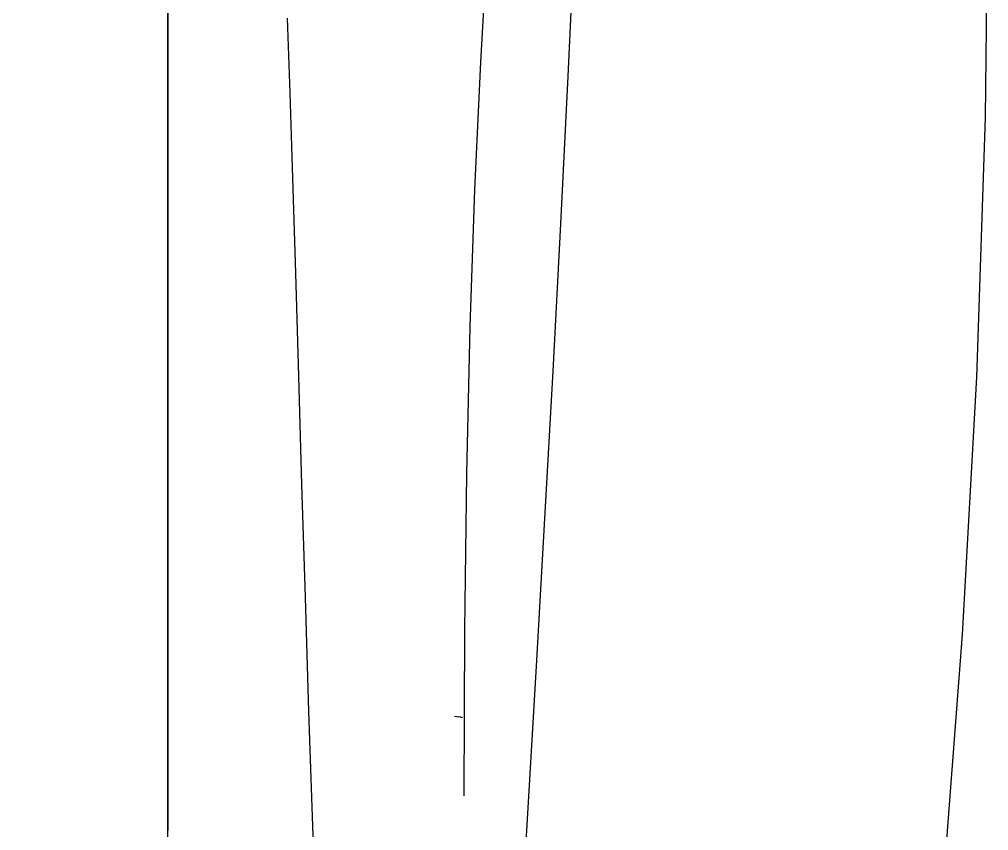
# Model space of a CAD drawing. Extents: x 11992 to 29481, y -6727 to 6811.
# Drawn here: x 24558.5 to 24704.2, y 1494.3 to 1616.1 of the extents above; entities that cross this region are included whole.
import ezdxf

# ---------------------------------------------------------------- set-up
doc = ezdxf.new("R2010")
doc.units = 0
doc.header["$MEASUREMENT"] = 0
doc.layers.get('0').update_dxf_attribs({"color": 8, "linetype": 'CONTINUOUS'})
doc.layers.add('zoylight 5回路', color=4, linetype='CONTINUOUS')

msp = doc.modelspace()

# ---------------------------------------------------------------- linework, layer by layer
for p, q in [((24580.77, 1218.28, -2426.43), (24580.77, 1770.23, -2426.43)), ((24580.77, 1595.62, -2133.79), (24580.77, 1646.1, -2123.69)), ((24703.72, 1601.4, -2436.43), (24704.17, 1640.65, -2436.43)), ((24580.77, 1597.17, -2124), (24580.77, 1631.77, -2117.47)), ((24580.77, 1615.98, -2413.49), (24580.77, 1629.22, -2416.49)), ((24580.77, 1594.17, -2016.05), (24580.77, 1627.43, -2010.59)), ((24627.82, 1609.74, -2436.43), (24628.9, 1627.49, -2436.43)), ((24580.77, 1601.56, -2143.01), (24580.77, 1619.11, -2139.49)), ((24580.77, 1618.98, -2436.43), (24580.77, 1614.7, -2436.43)), ((24580.77, 1603.4, -2409.96), (24580.77, 1615.98, -2413.49)), ((24598.74, 1616.32, -2436.43), (24599.14, 1605.12, -2436.43)), ((24580.77, 1614.7, -2436.43), (24580.77, 1610.39, -2436.43)), ((24580.77, 1610.39, -2436.43), (24580.77, 1606.04, -2436.43)), ((24626.93, 1590.55, -2436.43), (24627.82, 1609.74, -2436.43)), ((24580.77, 1606.04, -2436.43), (24580.77, 1601.66, -2436.43)), ((24599.14, 1605.12, -2436.43), (24599.55, 1592.28, -2436.43)), ((24580.77, 1591.52, -2405.85), (24580.77, 1603.4, -2409.96)), ((24580.77, 1601.66, -2436.43), (24580.77, 1597.25, -2436.43)), ((24580.77, 1601.56, -2143.01), (24580.77, 1598.41, -2143.28)), ((24702.42, 1562.41, -2436.43), (24703.72, 1601.4, -2436.43)), ((24580.77, 1598.41, -2143.28), (24580.77, 1595.22, -2143.59)), ((24580.77, 1597.25, -2436.43), (24580.77, 1593.15, -2436.43)), ((24580.77, 1562.76, -2128.66), (24580.77, 1597.17, -2124)), ((24580.77, 1544.98, -2139.85), (24580.77, 1595.62, -2133.79)), ((24580.77, 1595.22, -2143.59), (24580.77, 1592, -2143.94)), ((24580.77, 1561.15, -2019.96), (24580.77, 1594.17, -2016.05)), ((24580.77, 1593.15, -2436.43), (24580.77, 1589.03, -2436.43)), ((24580.77, 1592, -2143.94), (24580.77, 1588.76, -2144.32)), ((24580.77, 1585.84, -2403.56), (24580.77, 1591.52, -2405.85)), ((24599.55, 1592.28, -2436.43), (24599.97, 1578, -2436.43)), ((24626.24, 1569.93, -2436.43), (24626.93, 1590.55, -2436.43)), ((24580.77, 1589.03, -2436.43), (24580.77, 1584.88, -2436.43)), ((24580.77, 1588.76, -2144.32), (24580.77, 1585.51, -2144.74)), ((24580.77, 1580.34, -2401.12), (24580.77, 1585.84, -2403.56)), ((24580.77, 1585.51, -2144.74), (24580.77, 1582.26, -2145.21)), ((24580.77, 1584.88, -2436.43), (24580.77, 1580.71, -2436.43)), ((24580.77, 1582.26, -2145.21), (24580.77, 1579.01, -2145.72)), ((24580.77, 1580.71, -2436.43), (24580.77, 1576.52, -2436.43)), ((24580.77, 1575.04, -2398.51), (24580.77, 1580.34, -2401.12)), ((24580.77, 1579.01, -2145.72), (24580.77, 1575.79, -2146.28)), ((24599.97, 1578, -2436.43), (24600.42, 1562.56, -2436.43)), ((24580.77, 1576.52, -2436.43), (24580.77, 1572.31, -2436.43)), ((24580.77, 1575.79, -2146.28), (24580.77, 1572.6, -2146.9)), ((24580.77, 1569.94, -2395.73), (24580.77, 1575.04, -2398.51)), ((24580.77, 1572.6, -2146.9), (24580.77, 1569.44, -2147.57)), ((24580.77, 1572.31, -2436.43), (24580.77, 1568.08, -2436.43)), ((24580.77, 1565.04, -2392.77), (24580.77, 1569.94, -2395.73)), ((24580.77, 1569.44, -2147.57), (24580.77, 1566.33, -2148.29)), ((24625.74, 1547.89, -2436.43), (24626.24, 1569.93, -2436.43)), ((24580.77, 1568.08, -2436.43), (24580.77, 1563.83, -2436.43)), ((24580.77, 1566.33, -2148.29), (24580.77, 1563.28, -2149.08)), ((24580.77, 1560.34, -2389.64), (24580.77, 1565.04, -2392.77)), ((24580.77, 1563.83, -2436.43), (24580.77, 1559.57, -2436.43)), ((24580.77, 1563.28, -2149.08), (24580.77, 1561.89, -2149.46)), ((24580.77, 1528.48, -2131.46), (24580.77, 1562.76, -2128.66)), ((24600.42, 1562.56, -2436.43), (24600.9, 1546.25, -2436.43)), ((24700.27, 1523.7, -2436.43), (24702.42, 1562.41, -2436.43)), ((24580.77, 1561.89, -2149.46), (24580.77, 1560.5, -2149.86)), ((24580.77, 1528.3, -2022.32), (24580.77, 1561.15, -2019.96)), ((24580.77, 1560.5, -2149.86), (24580.77, 1559.11, -2150.29)), ((24580.77, 1555.86, -2386.32), (24580.77, 1560.34, -2389.64)), ((24580.77, 1559.57, -2436.43), (24580.77, 1555.29, -2436.43)), ((24580.77, 1559.11, -2150.29), (24580.77, 1557.72, -2150.73)), ((24580.77, 1557.72, -2150.73), (24580.77, 1556.34, -2151.19)), ((24580.77, 1556.34, -2151.19), (24580.77, 1554.96, -2151.67)), ((24580.77, 1551.6, -2382.8), (24580.77, 1555.86, -2386.32)), ((24580.77, 1555.29, -2436.43), (24580.77, 1550.99, -2436.43)), ((24580.77, 1554.96, -2151.67), (24580.77, 1553.59, -2152.17)), ((24580.77, 1553.59, -2152.17), (24580.77, 1552.24, -2152.7)), ((24580.77, 1552.24, -2152.7), (24580.77, 1550.89, -2153.24)), ((24580.77, 1547.55, -2379.1), (24580.77, 1551.6, -2382.8)), ((24580.77, 1550.99, -2436.43), (24580.77, 1546.68, -2436.43)), ((24580.77, 1550.89, -2153.24), (24580.77, 1549.56, -2153.81)), ((24580.77, 1549.56, -2153.81), (24580.77, 1548.24, -2154.41)), ((24580.77, 1548.24, -2154.41), (24580.77, 1546.93, -2155.02)), ((24580.77, 1543.74, -2375.19), (24580.77, 1547.55, -2379.1)), ((24625.45, 1524.41, -2436.43), (24625.74, 1547.89, -2436.43)), ((24580.77, 1546.93, -2155.02), (24580.77, 1545.7, -2155.64)), ((24580.77, 1546.68, -2436.43), (24580.77, 1542.36, -2436.43)), ((24600.9, 1546.25, -2436.43), (24601.41, 1529.35, -2436.43)), ((24580.77, 1545.7, -2155.64), (24580.77, 1544.48, -2156.28)), ((24580.77, 1494.25, -2141.87), (24580.77, 1544.98, -2139.85)), ((24580.77, 1544.48, -2156.28), (24580.77, 1543.27, -2156.94)), ((24580.77, 1540.15, -2371.07), (24580.77, 1543.74, -2375.19)), ((24580.77, 1543.27, -2156.94), (24580.77, 1542.09, -2157.63)), ((24580.77, 1542.36, -2436.43), (24580.77, 1538.02, -2436.43)), ((24580.77, 1542.09, -2157.63), (24580.77, 1540.92, -2158.35)), ((24580.77, 1540.92, -2158.35), (24580.77, 1539.77, -2159.1)), ((24580.77, 1536.81, -2366.75), (24580.77, 1540.15, -2371.07)), ((24580.77, 1539.77, -2159.1), (24580.77, 1538.64, -2159.87)), ((24580.77, 1538.64, -2159.87), (24580.77, 1537.53, -2160.68)), ((24580.77, 1538.02, -2436.43), (24580.77, 1533.68, -2436.43)), ((24580.77, 1537.53, -2160.68), (24580.77, 1536.44, -2161.51)), ((24580.77, 1533.71, -2362.19), (24580.77, 1536.81, -2366.75)), ((24580.77, 1536.44, -2161.51), (24580.77, 1535.38, -2162.38)), ((24580.77, 1535.38, -2162.38), (24580.77, 1534.33, -2163.28)), ((24580.77, 1534.33, -2163.28), (24580.77, 1533.32, -2164.21)), ((24580.77, 1530.85, -2357.25), (24580.77, 1533.71, -2362.19)), ((24580.77, 1533.68, -2436.43), (24580.77, 1529.32, -2436.43)), ((24580.77, 1533.32, -2164.21), (24580.77, 1533.17, -2164.35)), ((24580.77, 1533.17, -2164.35), (24580.77, 1533.03, -2164.48)), ((24580.77, 1533.03, -2164.48), (24580.77, 1532.88, -2164.62)), ((24580.77, 1532.88, -2164.62), (24580.77, 1532.74, -2164.76)), ((24580.77, 1532.74, -2164.76), (24580.77, 1532.6, -2164.9)), ((24580.77, 1532.6, -2164.9), (24580.77, 1532.46, -2165.05)), ((24580.77, 1532.46, -2165.05), (24580.77, 1532.31, -2165.19)), ((24580.77, 1532.31, -2165.19), (24580.77, 1532.17, -2165.33)), ((24580.77, 1532.17, -2165.33), (24580.77, 1532.03, -2165.47)), ((24580.77, 1532.03, -2165.47), (24580.77, 1531.89, -2165.62)), ((24580.77, 1531.89, -2165.62), (24580.77, 1531.76, -2165.76)), ((24580.77, 1531.76, -2165.76), (24580.77, 1531.62, -2165.91)), ((24580.77, 1531.62, -2165.91), (24580.77, 1530.63, -2166.98)), ((24580.77, 1528.24, -2351.78), (24580.77, 1530.85, -2357.25)), ((24580.77, 1530.63, -2166.98), (24580.77, 1529.68, -2168.08)), ((24580.77, 1529.68, -2168.08), (24580.77, 1528.78, -2169.21)), ((24580.77, 1529.32, -2436.43), (24580.77, 1524.96, -2436.43)), ((24580.77, 1528.78, -2169.21), (24580.77, 1527.92, -2170.36)), ((24580.77, 1494.26, -2132.39), (24580.77, 1528.48, -2131.46)), ((24601.41, 1529.35, -2436.43), (24601.95, 1512.14, -2436.43)), ((24580.77, 1495.52, -2023.13), (24580.77, 1528.3, -2022.32)), ((24580.77, 1525.89, -2345.62), (24580.77, 1528.24, -2351.78)), ((24580.77, 1527.92, -2170.36), (24580.77, 1527.1, -2171.53)), ((24580.77, 1527.1, -2171.53), (24580.77, 1526.32, -2172.73)), ((24580.77, 1526.32, -2172.73), (24580.77, 1525.58, -2173.95)), ((24580.77, 1523.79, -2338.6), (24580.77, 1525.89, -2345.62)), ((24580.77, 1525.58, -2173.95), (24580.77, 1524.88, -2175.2)), ((24580.77, 1524.96, -2436.43), (24580.77, 1520.58, -2436.43)), ((24580.77, 1524.88, -2175.2), (24580.77, 1524.21, -2176.47)), ((24580.77, 1524.21, -2176.47), (24580.77, 1523.58, -2177.77)), ((24625.35, 1499.5, -2436.43), (24625.45, 1524.41, -2436.43)), ((24580.77, 1521.96, -2330.56), (24580.77, 1523.79, -2338.6)), ((24580.77, 1523.58, -2177.77), (24580.77, 1522.98, -2179.09)), ((24580.77, 1522.98, -2179.09), (24580.77, 1522.42, -2180.44)), ((24697.28, 1485.26, -2436.43), (24700.27, 1523.7, -2436.43)), ((24580.77, 1522.42, -2180.44), (24580.77, 1522, -2181.53)), ((24580.77, 1522, -2181.53), (24580.77, 1521.6, -2182.62)), ((24580.77, 1520.4, -2321.35), (24580.77, 1521.96, -2330.56)), ((24580.77, 1521.6, -2182.62), (24580.77, 1521.22, -2183.73)), ((24580.77, 1521.22, -2183.73), (24580.77, 1520.86, -2184.84)), ((24580.77, 1520.86, -2184.84), (24580.77, 1520.53, -2185.96)), ((24580.77, 1520.58, -2436.43), (24580.77, 1516.21, -2436.43)), ((24580.77, 1520.53, -2185.96), (24580.77, 1520.21, -2187.08)), ((24580.77, 1519.1, -2310.8), (24580.77, 1520.4, -2321.35)), ((24580.77, 1520.21, -2187.08), (24580.77, 1519.91, -2188.21)), ((24580.77, 1519.91, -2188.21), (24580.77, 1519.64, -2189.35)), ((24580.77, 1519.64, -2189.35), (24580.77, 1519.37, -2190.49)), ((24580.77, 1519.37, -2190.49), (24580.77, 1519.13, -2191.63)), ((24580.77, 1519.13, -2191.63), (24580.77, 1518.9, -2192.77)), ((24580.77, 1518.09, -2298.76), (24580.77, 1519.1, -2310.8)), ((24580.77, 1518.9, -2192.77), (24580.77, 1518.69, -2193.92)), ((24580.77, 1518.69, -2193.92), (24580.77, 1518.47, -2195.22)), ((24580.77, 1518.47, -2195.22), (24580.77, 1518.27, -2196.52)), ((24580.77, 1518.27, -2196.52), (24580.77, 1518.08, -2197.83)), ((24580.77, 1517.36, -2285.07), (24580.77, 1518.09, -2298.76)), ((24580.77, 1518.08, -2197.83), (24580.77, 1517.91, -2199.15)), ((24580.77, 1517.91, -2199.15), (24580.77, 1517.75, -2200.47)), ((24580.77, 1517.75, -2200.47), (24580.77, 1517.61, -2201.8)), ((24580.77, 1517.61, -2201.8), (24580.77, 1517.48, -2203.12)), ((24580.77, 1517.48, -2203.12), (24580.77, 1517.37, -2204.45)), ((24580.77, 1517.37, -2204.45), (24580.77, 1517.26, -2205.78)), ((24580.77, 1516.91, -2269.56), (24580.77, 1517.36, -2285.07)), ((24580.77, 1517.26, -2205.78), (24580.77, 1517.17, -2207.1)), ((24580.77, 1517.17, -2207.1), (24580.77, 1517.09, -2208.43)), ((24580.77, 1517.09, -2208.43), (24580.77, 1517.02, -2209.75)), ((24580.77, 1517.02, -2209.75), (24580.77, 1516.98, -2210.74)), ((24580.77, 1516.98, -2210.74), (24580.77, 1516.93, -2211.73)), ((24580.77, 1516.93, -2211.73), (24580.77, 1516.9, -2212.72)), ((24580.77, 1516.75, -2252.08), (24580.77, 1516.91, -2269.56)), ((24580.77, 1516.9, -2212.72), (24580.77, 1516.87, -2213.71)), ((24580.77, 1516.87, -2213.71), (24580.77, 1516.84, -2214.71)), ((24580.77, 1516.84, -2214.71), (24580.77, 1516.82, -2215.71)), ((24580.77, 1516.82, -2215.71), (24580.77, 1516.8, -2216.7)), ((24580.77, 1516.8, -2216.7), (24580.77, 1516.78, -2217.7)), ((24580.77, 1516.78, -2217.7), (24580.77, 1516.77, -2218.69)), ((24580.77, 1516.77, -2218.69), (24580.77, 1516.76, -2219.69)), ((24580.77, 1516.76, -2219.69), (24580.77, 1516.76, -2220.68)), ((24580.77, 1516.76, -2220.68), (24580.77, 1516.76, -2221.67)), ((24580.77, 1516.76, -2251.17), (24580.77, 1516.71, -2251.21)), ((24580.77, 1516.6, -2251.17), (24580.77, 1516.76, -2251.17)), ((24580.77, 1516.76, -2222.17), (24580.77, 1516.76, -2223.06)), ((24580.77, 1516.76, -2223.06), (24580.77, 1516.76, -2224.22)), ((24580.77, 1516.76, -2224.22), (24580.77, 1516.76, -2225.67)), ((24580.77, 1516.76, -2225.67), (24580.77, 1516.76, -2227.39)), ((24580.77, 1516.76, -2227.39), (24580.77, 1516.76, -2229.39)), ((24580.77, 1516.76, -2229.39), (24580.77, 1516.76, -2231.67)), ((24580.77, 1516.76, -2231.67), (24580.77, 1516.76, -2234.22)), ((24580.77, 1516.76, -2234.22), (24580.77, 1516.76, -2237.06)), ((24580.77, 1516.76, -2237.06), (24580.77, 1516.76, -2240.17)), ((24580.77, 1516.76, -2240.17), (24580.77, 1516.76, -2243.56)), ((24580.77, 1516.76, -2243.56), (24580.77, 1516.76, -2247.22)), ((24580.77, 1516.76, -2247.22), (24580.77, 1516.76, -2251.17)), ((24580.77, 1516.74, -2252.01), (24580.77, 1516.75, -2252.02)), ((24580.77, 1516.75, -2252.02), (24580.77, 1516.75, -2252.02)), ((24580.77, 1516.75, -2252.02), (24580.77, 1516.75, -2252.02)), ((24580.77, 1516.75, -2252.02), (24580.77, 1516.75, -2252.02)), ((24580.77, 1516.75, -2252.02), (24580.77, 1516.75, -2252.02)), ((24580.77, 1516.75, -2252.02), (24580.77, 1516.75, -2252.03)), ((24580.77, 1516.75, -2252.03), (24580.77, 1516.75, -2252.03)), ((24580.77, 1516.75, -2252.03), (24580.77, 1516.75, -2252.03)), ((24580.77, 1516.75, -2252.03), (24580.77, 1516.75, -2252.03)), ((24580.77, 1516.75, -2252.03), (24580.77, 1516.75, -2252.03)), ((24580.77, 1516.75, -2252.03), (24580.77, 1516.75, -2252.04)), ((24580.77, 1516.75, -2252.04), (24580.77, 1516.75, -2252.04)), ((24580.77, 1516.75, -2252.04), (24580.77, 1516.75, -2252.04)), ((24580.77, 1516.75, -2252.04), (24580.77, 1516.75, -2252.04)), ((24580.77, 1516.75, -2252.04), (24580.77, 1516.75, -2252.05)), ((24580.77, 1516.75, -2252.05), (24580.77, 1516.75, -2252.05)), ((24580.77, 1516.75, -2252.05), (24580.77, 1516.75, -2252.05)), ((24580.77, 1516.75, -2252.05), (24580.77, 1516.75, -2252.05)), ((24580.77, 1516.75, -2252.05), (24580.77, 1516.75, -2252.05)), ((24580.77, 1516.75, -2252.05), (24580.77, 1516.75, -2252.06)), ((24580.77, 1516.75, -2252.06), (24580.77, 1516.75, -2252.06)), ((24580.77, 1516.75, -2252.06), (24580.77, 1516.75, -2252.06)), ((24580.77, 1516.75, -2252.06), (24580.77, 1516.75, -2252.06)), ((24580.77, 1516.75, -2252.06), (24580.77, 1516.75, -2252.06)), ((24580.77, 1516.75, -2252.06), (24580.77, 1516.75, -2252.07)), ((24580.77, 1516.75, -2252.07), (24580.77, 1516.75, -2252.07)), ((24580.77, 1516.75, -2252.07), (24580.77, 1516.75, -2252.07)), ((24580.77, 1516.75, -2252.07), (24580.77, 1516.75, -2252.07)), ((24580.77, 1516.75, -2252.07), (24580.77, 1516.75, -2252.07)), ((24580.77, 1516.75, -2252.07), (24580.77, 1516.75, -2252.08)), ((24580.77, 1516.73, -2251.99), (24580.77, 1516.74, -2251.99)), ((24580.77, 1516.74, -2251.99), (24580.77, 1516.74, -2251.99)), ((24580.77, 1516.74, -2251.99), (24580.77, 1516.74, -2252)), ((24580.77, 1516.74, -2252), (24580.77, 1516.74, -2252)), ((24580.77, 1516.74, -2252), (24580.77, 1516.74, -2252)), ((24580.77, 1516.74, -2252), (24580.77, 1516.74, -2252)), ((24580.77, 1516.74, -2252), (24580.77, 1516.74, -2252)), ((24580.77, 1516.74, -2252), (24580.77, 1516.74, -2252.01)), ((24580.77, 1516.74, -2252.01), (24580.77, 1516.74, -2252.01)), ((24580.77, 1516.74, -2252.01), (24580.77, 1516.74, -2252.01)), ((24580.77, 1516.74, -2252.01), (24580.77, 1516.74, -2252.01)), ((24580.77, 1516.74, -2252.01), (24580.77, 1516.74, -2252.01)), ((24580.77, 1516.72, -2251.97), (24580.77, 1516.73, -2251.97)), ((24580.77, 1516.73, -2251.97), (24580.77, 1516.73, -2251.97)), ((24580.77, 1516.73, -2251.97), (24580.77, 1516.73, -2251.98)), ((24580.77, 1516.73, -2251.98), (24580.77, 1516.73, -2251.98)), ((24580.77, 1516.73, -2251.98), (24580.77, 1516.73, -2251.98)), ((24580.77, 1516.73, -2251.98), (24580.77, 1516.73, -2251.98)), ((24580.77, 1516.73, -2251.98), (24580.77, 1516.73, -2251.98)), ((24580.77, 1516.73, -2251.98), (24580.77, 1516.73, -2251.99)), ((24580.77, 1516.73, -2251.99), (24580.77, 1516.73, -2251.99)), ((24580.77, 1516.73, -2251.99), (24580.77, 1516.73, -2251.99)), ((24580.77, 1516.71, -2251.96), (24580.77, 1516.72, -2251.96)), ((24580.77, 1516.72, -2251.96), (24580.77, 1516.72, -2251.96)), ((24580.77, 1516.72, -2251.96), (24580.77, 1516.72, -2251.96)), ((24580.77, 1516.72, -2251.96), (24580.77, 1516.72, -2251.96)), ((24580.77, 1516.72, -2251.96), (24580.77, 1516.72, -2251.97)), ((24580.77, 1516.72, -2251.97), (24580.77, 1516.72, -2251.97)), ((24580.77, 1516.72, -2251.97), (24580.77, 1516.72, -2251.97)), ((24580.77, 1516.71, -2251.21), (24580.77, 1516.67, -2251.25)), ((24580.77, 1516.7, -2251.94), (24580.77, 1516.71, -2251.95)), ((24580.77, 1516.71, -2251.95), (24580.77, 1516.71, -2251.95)), ((24580.77, 1516.71, -2251.95), (24580.77, 1516.71, -2251.95)), ((24580.77, 1516.71, -2251.95), (24580.77, 1516.71, -2251.95)), ((24580.77, 1516.71, -2251.95), (24580.77, 1516.71, -2251.95)), ((24580.77, 1516.71, -2251.95), (24580.77, 1516.71, -2251.95)), ((24580.77, 1516.71, -2251.95), (24580.77, 1516.71, -2251.96)), ((24580.77, 1516.69, -2251.93), (24580.77, 1516.7, -2251.93)), ((24580.77, 1516.7, -2251.93), (24580.77, 1516.7, -2251.94)), ((24580.77, 1516.7, -2251.94), (24580.77, 1516.7, -2251.94)), ((24580.77, 1516.7, -2251.94), (24580.77, 1516.7, -2251.94)), ((24580.77, 1516.7, -2251.94), (24580.77, 1516.7, -2251.94)), ((24580.77, 1516.7, -2251.94), (24580.77, 1516.7, -2251.94)), ((24580.77, 1516.7, -2251.94), (24580.77, 1516.7, -2251.94)), ((24580.77, 1516.68, -2251.92), (24580.77, 1516.69, -2251.92)), ((24580.77, 1516.69, -2251.92), (24580.77, 1516.69, -2251.93)), ((24580.77, 1516.69, -2251.93), (24580.77, 1516.69, -2251.93)), ((24580.77, 1516.69, -2251.93), (24580.77, 1516.69, -2251.93)), ((24580.77, 1516.69, -2251.93), (24580.77, 1516.69, -2251.93)), ((24580.77, 1516.69, -2251.93), (24580.77, 1516.69, -2251.93)), ((24580.77, 1516.67, -2251.92), (24580.77, 1516.68, -2251.92)), ((24580.77, 1516.68, -2251.92), (24580.77, 1516.68, -2251.92)), ((24580.77, 1516.68, -2251.92), (24580.77, 1516.68, -2251.92)), ((24580.77, 1516.68, -2251.92), (24580.77, 1516.68, -2251.92)), ((24580.77, 1516.68, -2251.92), (24580.77, 1516.68, -2251.92)), ((24580.77, 1516.67, -2251.25), (24580.77, 1516.63, -2251.29)), ((24580.77, 1516.66, -2251.91), (24580.77, 1516.67, -2251.91)), ((24580.77, 1516.67, -2251.91), (24580.77, 1516.67, -2251.91)), ((24580.77, 1516.67, -2251.91), (24580.77, 1516.67, -2251.91)), ((24580.77, 1516.67, -2251.91), (24580.77, 1516.67, -2251.91)), ((24580.77, 1516.67, -2251.91), (24580.77, 1516.67, -2251.91)), ((24580.77, 1516.67, -2251.91), (24580.77, 1516.67, -2251.92)), ((24580.77, 1516.65, -2251.9), (24580.77, 1516.66, -2251.9)), ((24580.77, 1516.66, -2251.9), (24580.77, 1516.66, -2251.9)), ((24580.77, 1516.66, -2251.9), (24580.77, 1516.66, -2251.91)), ((24580.77, 1516.66, -2251.91), (24580.77, 1516.66, -2251.91)), ((24580.77, 1516.66, -2251.91), (24580.77, 1516.66, -2251.91)), ((24580.77, 1516.64, -2251.9), (24580.77, 1516.65, -2251.9)), ((24580.77, 1516.65, -2251.9), (24580.77, 1516.65, -2251.9)), ((24580.77, 1516.65, -2251.9), (24580.77, 1516.65, -2251.9)), ((24580.77, 1516.65, -2251.9), (24580.77, 1516.65, -2251.9)), ((24580.77, 1516.65, -2251.9), (24580.77, 1516.65, -2251.9)), ((24580.77, 1516.63, -2251.89), (24580.77, 1516.64, -2251.89)), ((24580.77, 1516.64, -2251.89), (24580.77, 1516.64, -2251.89)), ((24580.77, 1516.64, -2251.89), (24580.77, 1516.64, -2251.9)), ((24580.77, 1516.64, -2251.9), (24580.77, 1516.64, -2251.9)), ((24580.77, 1516.64, -2251.9), (24580.77, 1516.64, -2251.9)), ((24580.77, 1516.63, -2251.29), (24580.77, 1516.59, -2251.33)), ((24580.77, 1516.62, -2251.89), (24580.77, 1516.63, -2251.89)), ((24580.77, 1516.63, -2251.89), (24580.77, 1516.63, -2251.89)), ((24580.77, 1516.63, -2251.89), (24580.77, 1516.63, -2251.89)), ((24580.77, 1516.63, -2251.89), (24580.77, 1516.63, -2251.89)), ((24580.77, 1516.63, -2251.89), (24580.77, 1516.63, -2251.89)), ((24580.77, 1516.61, -2251.88), (24580.77, 1516.62, -2251.89)), ((24580.77, 1516.62, -2251.89), (24580.77, 1516.62, -2251.89)), ((24580.77, 1516.62, -2251.89), (24580.77, 1516.62, -2251.89)), ((24580.77, 1516.62, -2251.89), (24580.77, 1516.62, -2251.89)), ((24580.77, 1516.62, -2251.89), (24580.77, 1516.62, -2251.89)), ((24580.77, 1516.6, -2251.88), (24580.77, 1516.61, -2251.88)), ((24580.77, 1516.61, -2251.88), (24580.77, 1516.61, -2251.88)), ((24580.77, 1516.61, -2251.88), (24580.77, 1516.61, -2251.88)), ((24580.77, 1516.61, -2251.88), (24580.77, 1516.61, -2251.88)), ((24580.77, 1516.61, -2251.88), (24580.77, 1516.61, -2251.88)), ((24580.77, 1516.13, -2251.17), (24580.77, 1516.6, -2251.17)), ((24580.77, 1516.59, -2251.88), (24580.77, 1516.6, -2251.88)), ((24580.77, 1516.6, -2251.88), (24580.77, 1516.6, -2251.88)), ((24580.77, 1516.6, -2251.88), (24580.77, 1516.6, -2251.88)), ((24580.77, 1516.6, -2251.88), (24580.77, 1516.6, -2251.88)), ((24580.77, 1516.59, -2251.33), (24580.77, 1516.55, -2251.38)), ((24580.77, 1516.58, -2251.88), (24580.77, 1516.59, -2251.88)), ((24580.77, 1516.59, -2251.88), (24580.77, 1516.59, -2251.88)), ((24580.77, 1516.59, -2251.88), (24580.77, 1516.59, -2251.88)), ((24580.77, 1516.59, -2251.88), (24580.77, 1516.59, -2251.88)), ((24580.77, 1516.59, -2251.88), (24580.77, 1516.59, -2251.88)), ((24580.77, 1516.57, -2251.88), (24580.77, 1516.58, -2251.88)), ((24580.77, 1516.58, -2251.88), (24580.77, 1516.58, -2251.88)), ((24580.77, 1516.58, -2251.88), (24580.77, 1516.58, -2251.88)), ((24580.77, 1516.58, -2251.88), (24580.77, 1516.58, -2251.88)), ((24580.77, 1516.58, -2251.88), (24580.77, 1516.58, -2251.88)), ((24580.77, 1516.56, -2251.88), (24580.77, 1516.57, -2251.88)), ((24580.77, 1516.57, -2251.88), (24580.77, 1516.57, -2251.88)), ((24580.77, 1516.57, -2251.88), (24580.77, 1516.57, -2251.88)), ((24580.77, 1516.55, -2251.88), (24580.77, 1516.56, -2251.88)), ((24580.77, 1516.56, -2251.88), (24580.77, 1516.56, -2251.88)), ((24580.77, 1516.56, -2251.88), (24580.77, 1516.56, -2251.88)), ((24580.77, 1516.55, -2251.38), (24580.77, 1516.51, -2251.42)), ((24580.77, 1516.54, -2251.88), (24580.77, 1516.55, -2251.88)), ((24580.77, 1516.55, -2251.88), (24580.77, 1516.55, -2251.88)), ((24580.77, 1516.55, -2251.88), (24580.77, 1516.55, -2251.88)), ((24580.77, 1516.55, -2251.88), (24580.77, 1516.55, -2251.88)), ((24580.77, 1516.53, -2251.88), (24580.77, 1516.54, -2251.88)), ((24580.77, 1516.54, -2251.88), (24580.77, 1516.54, -2251.88)), ((24580.77, 1516.54, -2251.88), (24580.77, 1516.54, -2251.88)), ((24580.77, 1516.54, -2251.88), (24580.77, 1516.54, -2251.88)), ((24580.77, 1516.52, -2251.88), (24580.77, 1516.53, -2251.88)), ((24580.77, 1516.53, -2251.88), (24580.77, 1516.53, -2251.88)), ((24580.77, 1516.53, -2251.88), (24580.77, 1516.53, -2251.88)), ((24580.77, 1516.51, -2251.88), (24580.77, 1516.52, -2251.88)), ((24580.77, 1516.52, -2251.88), (24580.77, 1516.52, -2251.88)), ((24580.77, 1516.52, -2251.88), (24580.77, 1516.52, -2251.88)), ((24580.77, 1516.52, -2251.88), (24580.77, 1516.52, -2251.88)), ((24580.77, 1516.51, -2251.88), (24580.77, 1516.48, -2251.88)), ((24580.77, 1516.51, -2251.42), (24580.77, 1516.46, -2251.46)), ((24580.77, 1516.51, -2251.88), (24580.77, 1516.51, -2251.88)), ((24580.77, 1516.48, -2251.88), (24580.77, 1516.44, -2251.88)), ((24580.77, 1516.46, -2251.46), (24580.77, 1516.42, -2251.5)), ((24580.77, 1516.44, -2251.88), (24580.77, 1516.4, -2251.88)), ((24580.77, 1516.42, -2251.5), (24580.77, 1516.38, -2251.54)), ((24580.77, 1516.4, -2251.88), (24580.77, 1516.35, -2251.88)), ((24580.77, 1516.38, -2251.54), (24580.77, 1516.34, -2251.58)), ((24580.77, 1516.35, -2251.88), (24580.77, 1516.29, -2251.88)), ((24580.77, 1516.34, -2251.58), (24580.77, 1516.3, -2251.63)), ((24580.77, 1516.3, -2251.63), (24580.77, 1516.26, -2251.67)), ((24580.77, 1516.29, -2251.88), (24580.77, 1516.22, -2251.88)), ((24580.77, 1516.26, -2251.67), (24580.77, 1516.24, -2251.67)), ((24580.77, 1516.24, -2251.67), (24580.77, 1516.21, -2251.67)), ((24580.77, 1516.22, -2251.88), (24580.77, 1516.15, -2251.88)), ((24580.77, 1516.21, -2436.43), (24580.77, 1511.82, -2436.43)), ((24580.77, 1516.21, -2251.67), (24580.77, 1516.16, -2251.67)), ((24580.77, 1516.16, -2251.67), (24580.77, 1516.08, -2251.67)), ((24580.77, 1516.15, -2251.88), (24580.77, 1516.07, -2251.88)), ((24580.77, 1515.35, -2251.17), (24580.77, 1516.13, -2251.17)), ((24580.77, 1516.08, -2251.67), (24580.77, 1515.98, -2251.67)), ((24580.77, 1516.07, -2251.88), (24580.77, 1515.98, -2251.88)), ((24580.77, 1515.98, -2251.88), (24580.77, 1515.88, -2251.88)), ((24580.77, 1515.98, -2251.67), (24580.77, 1515.86, -2251.67)), ((24580.77, 1515.88, -2251.88), (24580.77, 1515.78, -2251.88)), ((24580.77, 1515.86, -2251.67), (24580.77, 1515.72, -2251.67)), ((24580.77, 1515.78, -2251.88), (24580.77, 1515.67, -2251.88)), ((24580.77, 1515.72, -2251.67), (24580.77, 1515.56, -2251.67)), ((24580.77, 1515.67, -2251.88), (24580.77, 1515.65, -2251.88)), ((24580.77, 1515.65, -2251.88), (24580.77, 1515.64, -2251.88)), ((24580.77, 1515.64, -2251.88), (24580.77, 1515.62, -2251.88)), ((24580.77, 1515.62, -2251.88), (24580.77, 1515.6, -2251.88)), ((24580.77, 1515.6, -2251.88), (24580.77, 1515.59, -2251.88)), ((24580.77, 1515.59, -2251.88), (24580.77, 1515.57, -2251.88)), ((24580.77, 1515.57, -2251.88), (24580.77, 1515.56, -2251.88)), ((24580.77, 1515.56, -2251.88), (24580.77, 1515.54, -2251.88)), ((24580.77, 1515.56, -2251.67), (24580.77, 1515.38, -2251.67)), ((24580.77, 1515.54, -2251.88), (24580.77, 1515.52, -2251.88)), ((24580.77, 1515.52, -2251.88), (24580.77, 1515.51, -2251.88)), ((24580.77, 1515.51, -2251.88), (24580.77, 1515.49, -2251.88)), ((24580.77, 1515.49, -2251.88), (24580.77, 1515.47, -2251.88)), ((24580.77, 1515.47, -2251.88), (24580.77, 1515.47, -2251.88)), ((24580.77, 1515.47, -2251.88), (24580.77, 1515.47, -2251.88)), ((24580.77, 1515.47, -2251.88), (24580.77, 1515.47, -2251.88)), ((24580.77, 1515.47, -2251.88), (24580.77, 1515.47, -2251.88)), ((24580.77, 1515.47, -2251.88), (24580.77, 1515.46, -2251.88)), ((24580.77, 1515.46, -2251.88), (24580.77, 1515.46, -2251.88)), ((24580.77, 1515.46, -2251.88), (24580.77, 1515.46, -2251.88)), ((24580.77, 1515.46, -2251.88), (24580.77, 1515.46, -2251.88)), ((24580.77, 1515.46, -2251.88), (24580.77, 1515.46, -2251.88)), ((24580.77, 1515.46, -2251.88), (24580.77, 1515.46, -2251.88)), ((24580.77, 1515.46, -2251.88), (24580.77, 1515.45, -2251.88)), ((24580.77, 1515.44, -2251.88), (24580.77, 1515.45, -2251.88)), ((24580.77, 1515.45, -2251.88), (24580.77, 1515.44, -2251.88)), ((24580.77, 1515.45, -2251.88), (24580.77, 1515.45, -2251.88)), ((24580.77, 1515.42, -2251.88), (24580.77, 1515.44, -2251.88)), ((24580.77, 1515.44, -2251.88), (24580.77, 1515.42, -2251.88)), ((24580.77, 1515.4, -2251.88), (24580.77, 1515.42, -2251.88)), ((24580.77, 1515.42, -2251.88), (24580.77, 1515.4, -2251.88)), ((24580.77, 1515.39, -2251.88), (24580.77, 1515.4, -2251.88)), ((24580.77, 1515.4, -2251.88), (24580.77, 1515.39, -2251.88)), ((24580.77, 1515.37, -2251.88), (24580.77, 1515.39, -2251.88)), ((24580.77, 1515.39, -2251.88), (24580.77, 1515.37, -2251.88)), ((24580.77, 1515.38, -2251.67), (24580.77, 1515.18, -2251.67)), ((24580.77, 1515.35, -2251.88), (24580.77, 1515.37, -2251.88)), ((24580.77, 1515.37, -2251.88), (24580.77, 1515.35, -2251.88)), ((24580.77, 1515.34, -2251.88), (24580.77, 1515.35, -2251.88)), ((24580.77, 1515.35, -2251.88), (24580.77, 1515.34, -2251.88)), ((24580.77, 1514.26, -2251.17), (24580.77, 1515.35, -2251.17)), ((24580.77, 1515.32, -2251.88), (24580.77, 1515.34, -2251.88)), ((24580.77, 1515.34, -2251.88), (24580.77, 1515.32, -2251.88)), ((24580.77, 1515.3, -2251.88), (24580.77, 1515.32, -2251.88)), ((24580.77, 1515.32, -2251.88), (24580.77, 1515.3, -2251.88)), ((24580.77, 1515.3, -2251.88), (24580.77, 1515.29, -2251.88)), ((24580.77, 1515.29, -2251.88), (24580.77, 1515.3, -2251.88)), ((24580.77, 1515.27, -2251.88), (24580.77, 1515.29, -2251.88)), ((24580.77, 1515.29, -2251.88), (24580.77, 1515.27, -2251.88)), ((24580.77, 1515.25, -2251.88), (24580.77, 1515.27, -2251.88)), ((24580.77, 1515.27, -2251.88), (24580.77, 1515.25, -2251.88)), ((24580.77, 1515.25, -2251.88), (24580.77, 1515.25, -2251.88)), ((24580.77, 1515.25, -2251.88), (24580.77, 1515.25, -2251.88)), ((24580.77, 1515.25, -2251.88), (24580.77, 1515.24, -2251.88)), ((24580.77, 1515.24, -2251.88), (24580.77, 1515.24, -2251.88)), ((24580.77, 1515.24, -2251.88), (24580.77, 1515.24, -2251.88)), ((24580.77, 1515.24, -2251.88), (24580.77, 1515.24, -2251.88)), ((24580.77, 1515.24, -2251.88), (24580.77, 1515.23, -2251.88)), ((24580.77, 1515.23, -2251.88), (24580.77, 1515.23, -2251.88)), ((24580.77, 1515.23, -2251.88), (24580.77, 1515.23, -2251.88)), ((24580.77, 1515.23, -2251.88), (24580.77, 1515.23, -2251.88)), ((24580.77, 1515.23, -2251.88), (24580.77, 1515.22, -2251.88)), ((24580.77, 1515.22, -2251.88), (24580.77, 1515.2, -2251.88)), ((24580.77, 1515.22, -2251.88), (24580.77, 1515.22, -2251.88)), ((24580.77, 1515.2, -2251.88), (24580.77, 1515.19, -2251.88)), ((24580.77, 1515.19, -2251.88), (24580.77, 1515.17, -2251.88)), ((24580.77, 1515.18, -2251.67), (24580.77, 1514.95, -2251.67)), ((24580.77, 1515.17, -2251.88), (24580.77, 1515.15, -2251.88)), ((24580.77, 1515.15, -2251.88), (24580.77, 1515.13, -2251.88)), ((24580.77, 1515.13, -2251.88), (24580.77, 1515.12, -2251.88)), ((24580.77, 1515.12, -2251.88), (24580.77, 1515.1, -2251.88)), ((24580.77, 1515.1, -2251.88), (24580.77, 1515.08, -2251.88)), ((24580.77, 1515.08, -2251.88), (24580.77, 1515.06, -2251.88)), ((24580.77, 1515.06, -2251.88), (24580.77, 1515.04, -2251.88)), ((24580.77, 1515.04, -2251.88), (24580.77, 1515.03, -2251.88)), ((24580.77, 1515.03, -2251.88), (24580.77, 1515.01, -2251.88)), ((24580.77, 1515.01, -2251.88), (24580.77, 1514.79, -2251.88)), ((24580.77, 1514.95, -2251.67), (24580.77, 1514.71, -2251.67)), ((24580.77, 1514.79, -2251.88), (24580.77, 1514.56, -2251.88)), ((24580.77, 1514.71, -2251.67), (24580.77, 1514.57, -2251.67)), ((24580.77, 1514.57, -2251.67), (24580.77, 1514.42, -2251.67)), ((24580.77, 1514.56, -2251.88), (24580.77, 1514.32, -2251.88)), ((24580.77, 1514.42, -2251.67), (24580.77, 1514.27, -2251.67)), ((24580.77, 1514.32, -2251.88), (24580.77, 1514.07, -2251.88)), ((24580.77, 1514.27, -2251.67), (24580.77, 1514.11, -2251.67)), ((24580.77, 1512.85, -2251.17), (24580.77, 1514.26, -2251.17)), ((24580.77, 1514.11, -2251.67), (24580.77, 1513.95, -2251.67)), ((24580.77, 1514.07, -2251.88), (24580.77, 1513.8, -2251.88)), ((24580.77, 1513.95, -2251.67), (24580.77, 1513.78, -2251.67)), ((24580.77, 1513.8, -2251.88), (24580.77, 1513.52, -2251.88)), ((24580.77, 1513.78, -2251.67), (24580.77, 1513.6, -2251.67)), ((24580.77, 1513.6, -2251.67), (24580.77, 1513.42, -2251.67)), ((24580.77, 1513.52, -2251.88), (24580.77, 1513.23, -2251.88)), ((24580.77, 1513.42, -2251.67), (24580.77, 1513.24, -2251.67)), ((24580.77, 1513.24, -2251.67), (24580.77, 1513.04, -2251.67)), ((24580.77, 1513.23, -2251.88), (24580.77, 1512.93, -2251.88)), ((24580.77, 1513.04, -2251.67), (24580.77, 1512.85, -2251.67)), ((24580.77, 1512.93, -2251.88), (24580.77, 1512.61, -2251.88)), ((24580.77, 1512.85, -2251.67), (24580.77, 1512.64, -2251.67)), ((24580.77, 1511.13, -2251.17), (24580.77, 1512.85, -2251.17)), ((24580.77, 1512.64, -2251.67), (24580.77, 1512.44, -2251.67)), ((24580.77, 1512.61, -2251.88), (24580.77, 1512.28, -2251.88)), ((24580.77, 1512.44, -2251.67), (24580.77, 1512.22, -2251.67)), ((24580.77, 1512.28, -2251.88), (24580.77, 1511.94, -2251.88)), ((24580.77, 1512.22, -2251.67), (24580.77, 1512, -2251.67)), ((24580.77, 1512, -2251.67), (24580.77, 1511.78, -2251.67)), ((24580.77, 1511.94, -2251.88), (24580.77, 1511.59, -2251.88)), ((24580.77, 1511.82, -2436.43), (24580.77, 1507.43, -2436.43)), ((24580.77, 1511.78, -2251.67), (24580.77, 1511.55, -2251.67)), ((24580.77, 1511.46, -2251.88), (24580.77, 1511.59, -2251.88)), ((24580.77, 1511.59, -2251.88), (24580.77, 1511.34, -2251.88)), ((24580.77, 1511.55, -2251.67), (24580.77, 1511.32, -2251.67)), ((24580.77, 1511.34, -2251.88), (24580.77, 1511.46, -2251.88)), ((24580.77, 1511.21, -2251.88), (24580.77, 1511.34, -2251.88)), ((24580.77, 1511.34, -2251.88), (24580.77, 1511.09, -2251.88)), ((24580.77, 1511.32, -2251.67), (24580.77, 1511.08, -2251.67)), ((24580.77, 1511.09, -2251.88), (24580.77, 1511.21, -2251.88)), ((24580.77, 1509.1, -2251.17), (24580.77, 1511.13, -2251.17)), ((24580.77, 1510.96, -2251.88), (24580.77, 1511.09, -2251.88)), ((24580.77, 1511.09, -2251.88), (24580.77, 1510.84, -2251.88)), ((24580.77, 1511.08, -2251.67), (24580.77, 1510.83, -2251.67)), ((24580.77, 1510.83, -2251.88), (24580.77, 1510.96, -2251.88)), ((24601.95, 1512.14, -2436.43), (24602.54, 1494.9, -2436.43)), ((24623.89, 1511.47, -2433.93), (24624.25, 1511.4, -2433.97)), ((24624.25, 1511.4, -2433.97), (24624.55, 1511.34, -2434.1)), ((24624.78, 1511.3, -2434.3), (24624.55, 1511.34, -2434.1)), ((24624.78, 1511.3, -2434.3), (24624.94, 1511.26, -2434.6)), ((24625.04, 1511.24, -2434.97), (24624.94, 1511.26, -2434.6)), ((24625.07, 1511.24, -2435.43), (24625.04, 1511.24, -2434.97)), ((24625.07, 1511.24, -2436.43), (24625.07, 1511.24, -2435.43)), ((24580.77, 1510.84, -2251.88), (24580.77, 1510.58, -2251.88)), ((24580.77, 1510.7, -2251.88), (24580.77, 1510.83, -2251.88)), ((24580.77, 1510.83, -2251.67), (24580.77, 1510.59, -2251.67)), ((24580.77, 1510.57, -2251.88), (24580.77, 1510.7, -2251.88)), ((24580.77, 1510.59, -2251.67), (24580.77, 1510.33, -2251.67)), ((24580.77, 1510.58, -2251.88), (24580.77, 1510.31, -2251.88)), ((24580.77, 1510.43, -2251.88), (24580.77, 1510.57, -2251.88)), ((24580.77, 1510.3, -2251.88), (24580.77, 1510.43, -2251.88)), ((24580.77, 1510.33, -2251.67), (24580.77, 1510.08, -2251.67)), ((24580.77, 1510.31, -2251.88), (24580.77, 1510.04, -2251.88)), ((24580.77, 1510.16, -2251.88), (24580.77, 1510.3, -2251.88)), ((24580.77, 1510.02, -2251.88), (24580.77, 1510.16, -2251.88)), ((24580.77, 1510.08, -2251.67), (24580.77, 1509.81, -2251.67)), ((24580.77, 1510.04, -2251.88), (24580.77, 1509.77, -2251.88)), ((24580.77, 1509.89, -2251.88), (24580.77, 1510.02, -2251.88)), ((24580.77, 1509.75, -2251.88), (24580.77, 1509.89, -2251.88)), ((24580.77, 1509.81, -2251.67), (24580.77, 1509.55, -2251.67)), ((24580.77, 1509.77, -2251.88), (24580.77, 1509.49, -2251.88)), ((24580.77, 1509.61, -2251.88), (24580.77, 1509.75, -2251.88)), ((24580.77, 1509.47, -2251.88), (24580.77, 1509.61, -2251.88)), ((24580.77, 1509.55, -2251.67), (24580.77, 1509.27, -2251.67)), ((24580.77, 1509.49, -2251.88), (24580.77, 1509.2, -2251.88)), ((24580.77, 1509.33, -2251.88), (24580.77, 1509.47, -2251.88)), ((24580.77, 1509.19, -2251.88), (24580.77, 1509.33, -2251.88)), ((24580.77, 1509.27, -2251.67), (24580.77, 1509, -2251.67)), ((24580.77, 1509.2, -2251.88), (24580.77, 1508.91, -2251.88)), ((24580.77, 1509.05, -2251.88), (24580.77, 1509.19, -2251.88)), ((24580.77, 1506.76, -2251.17), (24580.77, 1509.1, -2251.17)), ((24580.77, 1508.91, -2251.88), (24580.77, 1509.05, -2251.88)), ((24580.77, 1509, -2251.67), (24580.77, 1508.72, -2251.67)), ((24580.77, 1508.76, -2251.88), (24580.77, 1508.91, -2251.88)), ((24580.77, 1508.91, -2251.88), (24580.77, 1508.62, -2251.88)), ((24580.77, 1508.62, -2251.88), (24580.77, 1508.76, -2251.88)), ((24580.77, 1508.72, -2251.67), (24580.77, 1508.43, -2251.67)), ((24580.77, 1508.47, -2251.88), (24580.77, 1508.62, -2251.88)), ((24580.77, 1508.62, -2251.88), (24580.77, 1508.32, -2251.88)), ((24580.77, 1508.32, -2251.88), (24580.77, 1508.47, -2251.88)), ((24580.77, 1508.43, -2251.67), (24580.77, 1508.15, -2251.67)), ((24580.77, 1508.32, -2251.88), (24580.77, 1507.28, -2251.88)), ((24580.77, 1508.15, -2251.67), (24580.77, 1507.85, -2251.67)), ((24580.77, 1507.85, -2251.67), (24580.77, 1507.56, -2251.67)), ((24580.77, 1507.56, -2251.67), (24580.77, 1507.26, -2251.67)), ((24580.77, 1507.43, -2436.43), (24580.77, 1503.04, -2436.43)), ((24580.77, 1507.28, -2251.88), (24580.77, 1506.22, -2251.88)), ((24580.77, 1507.26, -2251.67), (24580.77, 1506.95, -2251.67)), ((24580.77, 1506.95, -2251.67), (24580.77, 1506.65, -2251.67)), ((24580.77, 1504.1, -2251.17), (24580.77, 1506.76, -2251.17)), ((24580.77, 1506.65, -2251.67), (24580.77, 1506.33, -2251.67)), ((24580.77, 1506.33, -2251.67), (24580.77, 1506.02, -2251.67)), ((24580.77, 1506.22, -2251.88), (24580.77, 1505.14, -2251.88)), ((24580.77, 1506.02, -2251.67), (24580.77, 1505.7, -2251.67)), ((24580.77, 1505.7, -2251.67), (24580.77, 1505.38, -2251.67)), ((24580.77, 1505.38, -2251.67), (24580.77, 1505.06, -2251.67)), ((24580.77, 1505.14, -2251.88), (24580.77, 1504.03, -2251.88)), ((24580.77, 1505.06, -2251.67), (24580.77, 1504.73, -2251.67)), ((24580.77, 1504.73, -2251.67), (24580.77, 1504.4, -2251.67)), ((24580.77, 1504.4, -2251.67), (24580.77, 1504.06, -2251.67)), ((24580.77, 1501.13, -2251.17), (24580.77, 1504.1, -2251.17)), ((24580.77, 1504.06, -2251.67), (24580.77, 1503.73, -2251.67)), ((24580.77, 1504.03, -2251.88), (24580.77, 1502.89, -2251.88)), ((24580.77, 1503.73, -2251.67), (24580.77, 1503.39, -2251.67)), ((24580.77, 1503.39, -2251.67), (24580.77, 1503.05, -2251.67)), ((24580.77, 1503.05, -2251.67), (24580.77, 1502.7, -2251.67)), ((24580.77, 1503.04, -2436.43), (24580.77, 1498.65, -2436.43)), ((24580.77, 1502.89, -2251.88), (24580.77, 1501.73, -2251.88)), ((24580.77, 1502.7, -2251.67), (24580.77, 1502.35, -2251.67)), ((24580.77, 1502.35, -2251.67), (24580.77, 1501.71, -2251.67)), ((24580.77, 1501.73, -2251.88), (24580.77, 1500.55, -2251.88)), ((24580.77, 1501.71, -2251.67), (24580.77, 1501.06, -2251.67)), ((24580.77, 1497.85, -2251.17), (24580.77, 1501.13, -2251.17)), ((24580.77, 1501.06, -2251.67), (24580.77, 1500.4, -2251.67)), ((24580.77, 1500.55, -2251.88), (24580.77, 1499.34, -2251.88)), ((24580.77, 1500.4, -2251.67), (24580.77, 1499.73, -2251.67)), ((24580.77, 1499.73, -2251.67), (24580.77, 1499.06, -2251.67)), ((24580.77, 1499.34, -2251.88), (24580.77, 1498.1, -2251.88)), ((24580.77, 1499.06, -2251.67), (24580.77, 1498.39, -2251.67)), ((24580.77, 1498.65, -2436.43), (24580.77, 1494.26, -2436.43)), ((24580.77, 1498.39, -2251.67), (24580.77, 1497.71, -2251.67)), ((24580.77, 1498.1, -2251.88), (24580.77, 1496.85, -2251.88)), ((24580.77, 1494.26, -2251.17), (24580.77, 1497.85, -2251.17)), ((24580.77, 1497.71, -2251.67), (24580.77, 1497.02, -2251.67)), ((24580.77, 1497.02, -2251.67), (24580.77, 1496.34, -2251.67)), ((24580.77, 1496.85, -2251.88), (24580.77, 1495.56, -2251.88)), ((24580.77, 1496.34, -2251.67), (24580.77, 1495.65, -2251.67)), ((24580.77, 1495.65, -2251.67), (24580.77, 1494.96, -2251.67)), ((24580.77, 1495.56, -2251.88), (24580.77, 1494.26, -2251.88)), ((24580.77, 1462.75, -2022.39), (24580.77, 1495.52, -2023.13)), ((24580.77, 1494.96, -2251.67), (24580.77, 1494.27, -2251.67)), ((24580.77, 1494.27, -2251.67), (24580.77, 1494.27, -2251.67)), ((24580.77, 1494.27, -2251.67), (24580.77, 1494.27, -2251.67)), ((24580.77, 1494.27, -2251.67), (24580.77, 1494.27, -2251.67)), ((24580.77, 1494.27, -2251.67), (24580.77, 1494.27, -2251.67)), ((24580.77, 1494.27, -2251.67), (24580.77, 1494.26, -2251.67)), ((24580.77, 1494.26, -2251.67), (24580.77, 1494.26, -2251.67)), ((24580.77, 1494.26, -2251.67), (24580.77, 1494.26, -2251.67)), ((24580.77, 1494.26, -2251.67), (24580.77, 1494.26, -2251.67)), ((24580.77, 1494.26, -2251.67), (24580.77, 1494.26, -2251.67)), ((24580.77, 1494.26, -2251.67), (24580.77, 1494.26, -2251.67)), ((24580.77, 1494.26, -2251.67), (24580.77, 1494.26, -2251.67)), ((24602.54, 1494.9, -2436.43), (24603.17, 1477.92, -2436.43))]:
    msp.add_line(p, q)
at = {"layer": 'zoylight 5回路', "linetype": 'Continuous'}
msp.add_arc((14919.86, 2083.78), 9732.76, 346.706905, 20.210333, dxfattribs=at)

doc.saveas('drawing.dxf')
